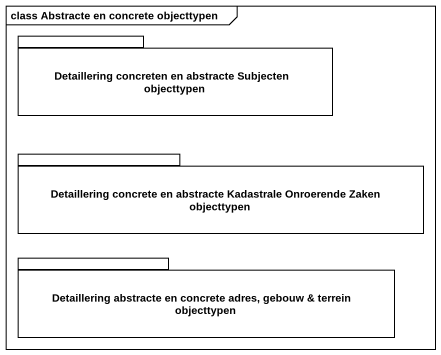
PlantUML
@startuml
mainframe class Abstracte en concrete objecttypen
package "Detaillering concreten en abstracte Subjecten objecttypen" as Detaillering_concreten_en {
}
package "Detaillering concrete en abstracte Kadastrale Onroerende Zaken objecttypen" as Detaillering_concrete_en {
}
package "Detaillering abstracte en concrete adres, gebouw & terrein objecttypen" as Detaillering_abstracte_en {
}
@enduml
